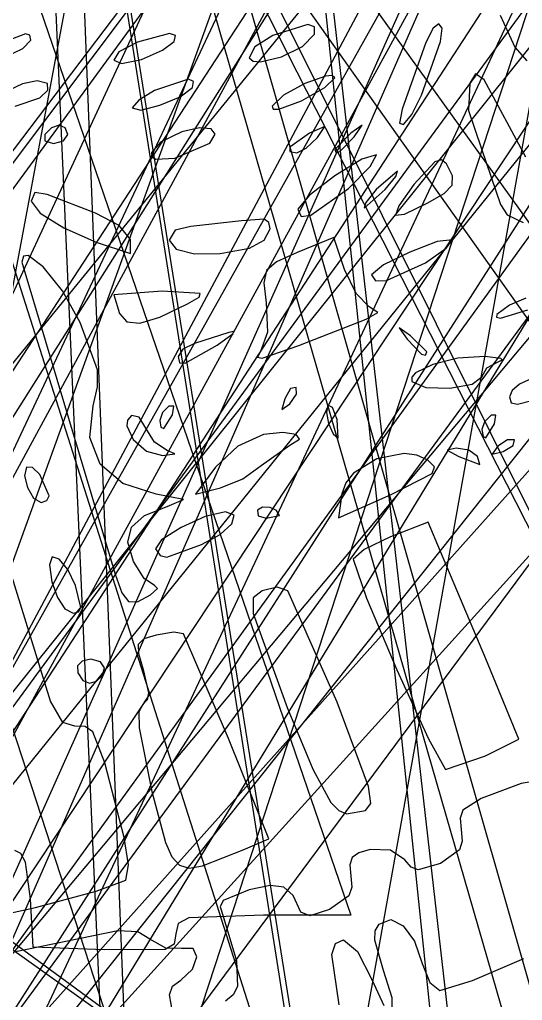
# Model space of a CAD drawing. Extents: x -109 to 333, y -74 to 385.
# Drawn here: x 165.6 to 186.16, y 31.21 to 71.3 of the extents above; entities that cross this region are included whole.
import ezdxf

# ---------------------------------------------------------------- set-up
doc = ezdxf.new("R2010")
doc.units = 0

msp = doc.modelspace()

# ---------------------------------------------------------------- linework, layer by layer
at = {"layer": 'Image'}
for p, q in [((171.618, -13.2201), (157.41332, 345.90068)), ((155.845201, 325.12068), (170.834, -13.2201)), ((88.55113, 277.075556), (171.851, 22.3216)), ((114.138659, 277.27272), (190.885, 11.6187)), ((196.153, -2.08718), (119.4068, 266.4179)), ((139.16277, 3.696502), (260.89478, 266.179938)), ((148.731078, 3.266602), (243.31995, 264.773766)), ((248.678641, 261.903231), (163.02, 0.396062)), ((262.39978, 260.418127), (141.138, 2.15802)), ((152.779, 1.20722), (273.72797, 259.363193)), ((103.226396, 256.070135), (179.144, 34.6976)), ((179.1438, 17.95245), (103.226396, 256.070135)), ((204.51187, 168.581595), (175.246, 5.28541)), ((141.785, -0.203891), (253.36806, 168.01715)), ((223.64076, 166.742835), (151.298, 4.86749)), ((151.298, 1.77167), (223.64076, 166.742835)), ((154.590351, 3.219589), (185.25856, 166.51578)), ((245.194378, 164.818644), (137.698, -0.203891)), ((155.34259, 164.535274), (181.36, 1.31107)), ((181.36, -0.288265), (155.34259, 164.535274)), ((250.169662, 161.431963), (132.61, 17.1057)), ((168.7581, 161.431876), (183.82, 16.9566)), ((235.283742, 158.045282), (126.451, 14.7846)), ((229.849728, 157.104573), (135.61, 8.07462)), ((254.872529, 156.968041), (142.643, 1.98563)), ((131.614, 5.2524), (229.732945, 155.693463)), ((226.274033, 153.529738), (145.371, 9.26744)), ((145.371, 5.50449), (226.274033, 153.529738)), ((243.959933, 153.529738), (149.416, 5.91092)), ((149.416, -1.615), (243.959933, 153.529738)), ((229.849728, 152.589023), (124.393, 8.4321)), ((120.396, 5.60988), (229.732945, 151.177913)), ((149.30622, -1.049385), (261.535133, 150.332398)), ((135.87021, 3.044134), (240.950445, 146.304883)), ((134.115174, 1.414184), (250.734105, 145.740418)), ((186.563807, 0.587713), (170.06665, 145.062996)), ((140.332118, 143.745785), (208.017, 7.92187)), ((243.644255, 141.48836), (136.219, 7.54557)), ((130.50689, 140.923361), (226.087, 7.72116)), ((210.047453, 4.04912), (141.0046, 139.873024)), ((224.84761, 4.804844), (130.39699, 138.007061)), ((144.799841, 1.901125), (253.3677, 138.101129)), ((253.3677, 138.101129), (144.8, 8.67446)), ((266.16178, 137.413309), (144.525, 3.12108)), ((139.350791, 0.24752), (260.98769, 136.200699)), ((144.543467, 2.183352), (242.9514, 136.12614)), ((141.593497, 0.713372), (188.77107, 89.043428)), ((184.7364, 88.430268), (137.584, 1.36858)), ((185.245918, 71.47761), (185.854099, 70.170018)), ((177.387243, 71.09863), (175.95554, 70.65032)), ((177.659821, 71.007602), (177.387243, 71.09863)), ((177.65728, 70.707131), (177.659821, 71.007602)), ((182.741756, 71.12068), (182.51405, 70.943778)), ((182.884457, 70.94401), (182.741756, 71.12068)), ((165.841801, 70.719086), (164.76792, 70.307702)), ((166.023304, 70.665735), (165.841801, 70.719086)), ((166.06724, 70.450619), (166.023304, 70.665735)), ((171.725447, 70.728721), (170.41914, 70.377495)), ((171.972444, 70.651466), (171.725447, 70.728721)), ((171.92273, 70.405153), (171.972444, 70.651466)), ((175.95554, 70.65032), (175.21485, 70.188037)), ((177.171074, 70.195996), (177.657284, 70.707131)), ((177.657284, 70.707131), (177.65728, 70.707131)), ((182.51405, 70.943778), (182.212181, 70.358882)), ((182.815877, 70.406536), (182.884457, 70.94401)), ((165.735632, 70.117943), (166.067244, 70.450619)), ((166.067244, 70.450619), (166.06724, 70.450619)), ((170.41914, 70.377495), (169.659164, 69.974816)), ((171.442847, 70.049959), (171.922736, 70.405237)), ((171.922736, 70.405237), (171.92273, 70.405153)), ((175.21485, 70.188037), (174.993784, 69.737078)), ((176.307763, 69.770229), (177.171074, 70.195996)), ((182.212181, 70.358882), (181.246236, 67.63995)), ((182.034, 68.2044), (182.815877, 70.406536)), ((185.854099, 70.170018), (186.337559, 69.615563)), ((164.938354, 69.730699), (165.735632, 70.117943)), ((169.659164, 69.974816), (169.451996, 69.642527)), ((170.583506, 69.672222), (171.442847, 70.049959)), ((175.453338, 69.570399), (176.307763, 69.770229)), ((169.451996, 69.642527), (169.769492, 69.501404)), ((169.769492, 69.501404), (170.583506, 69.672222)), ((174.993784, 69.737078), (175.150078, 69.599139)), ((175.150078, 69.599139), (175.453338, 69.570399)), ((178.107764, 68.982987), (177.265868, 68.68337)), ((178.38149, 69.006942), (178.107764, 68.982987)), ((178.48478, 68.914447), (178.38149, 69.006942)), ((184.239271, 69.084412), (184.01404, 68.702468)), ((184.594939, 68.839228), (184.239271, 69.084412)), ((165.71701, 68.674966), (165.173698, 68.410913)), ((166.322011, 68.795001), (165.71701, 68.674966)), ((166.742825, 68.68878), (166.322011, 68.795001)), ((166.751817, 68.414351), (166.742825, 68.68878)), ((172.503961, 68.862913), (171.120171, 68.397662)), ((172.711313, 68.763264), (172.503961, 68.862913)), ((172.6751, 68.523682), (172.711313, 68.763264)), ((177.265868, 68.68337), (176.39282, 68.210874)), ((178.087658, 68.521358), (178.48478, 68.914444)), ((178.48478, 68.914444), (178.48478, 68.914447)), ((184.01404, 68.702468), (183.957285, 67.576668)), ((186.29501, 65.674368), (184.594939, 68.839228)), ((166.43224, 68.095747), (166.751817, 68.414351)), ((171.120171, 68.397662), (170.477187, 68.01052)), ((172.168143, 68.146013), (172.675101, 68.523678)), ((172.675101, 68.523678), (172.6751, 68.523682)), ((176.39282, 68.210874), (175.92235, 67.760777)), ((177.13288, 67.981333), (178.087658, 68.521358)), ((181.639237, 67.418765), (182.034002, 68.204394)), ((182.034002, 68.204394), (182.034, 68.2044)), ((165.416575, 67.752696), (166.432235, 68.095804)), ((166.432235, 68.095804), (166.43224, 68.095747)), ((170.477187, 68.01052), (170.206281, 67.693183)), ((170.551633, 67.602234), (171.332953, 67.796021)), ((171.332953, 67.796021), (172.168143, 68.146013)), ((175.92235, 67.760777), (175.964422, 67.636481)), ((176.197862, 67.635026), (177.13288, 67.981333)), ((170.206281, 67.693183), (170.551633, 67.602234)), ((175.964422, 67.636481), (176.197862, 67.635026)), ((181.246236, 67.63995), (181.136018, 67.058206)), ((181.303463, 67.01059), (181.639237, 67.418765)), ((183.957285, 67.576668), (184.481089, 66.010578)), ((167.218464, 66.981373), (166.900075, 66.870838)), ((167.468538, 66.870837), (167.218464, 66.981373)), ((179.614031, 66.981387), (179.143641, 66.653093)), ((179.28574, 66.511022), (179.614031, 66.981387)), ((181.136018, 67.058206), (181.303463, 67.01059)), ((166.900075, 66.870838), (166.631809, 66.605086)), ((166.631809, 66.605086), (166.639888, 66.339336)), ((167.400215, 66.339335), (167.57254, 66.605086)), ((167.57254, 66.605086), (167.468538, 66.870837)), ((167.57254, 66.605086), (167.57254, 66.605086)), ((172.228276, 66.714818), (171.360829, 66.289606)), ((172.953776, 66.877066), (172.228276, 66.714818)), ((173.435296, 66.834162), (172.953776, 66.877066)), ((173.379116, 66.249123), (173.601017, 66.615162)), ((173.601017, 66.615162), (173.435296, 66.834162)), ((177.450312, 66.653459), (176.648195, 66.078009)), ((178.078934, 66.932288), (177.450312, 66.653459)), ((177.78054, 66.478538), (178.078934, 66.932288)), ((179.143641, 66.653093), (178.485132, 65.994584)), ((166.639888, 66.339336), (166.985913, 66.228799)), ((166.985913, 66.228799), (167.400215, 66.339335)), ((171.360829, 66.289606), (170.995497, 65.859193)), ((171.94405, 65.637828), (173.37912, 66.249121)), ((173.37912, 66.249121), (173.379116, 66.249123)), ((177.318811, 66.036395), (177.78054, 66.478538)), ((177.78054, 66.478538), (177.78054, 66.478538)), ((178.701085, 65.901606), (179.285739, 66.511022)), ((179.285739, 66.511022), (179.28574, 66.511022)), ((170.995497, 65.859193), (171.014629, 65.693214)), ((176.648195, 66.078009), (176.648951, 65.912026)), ((176.648951, 65.912026), (176.933874, 65.852485)), ((176.933874, 65.852485), (177.318811, 66.036395)), ((178.485132, 65.994584), (178.541095, 65.856472)), ((178.541095, 65.856472), (178.701085, 65.901606)), ((180.19768, 65.770301), (179.588612, 65.588576)), ((179.940251, 65.286983), (180.19768, 65.770301)), ((184.481089, 66.010578), (185.259119, 63.742248)), ((171.014629, 65.693214), (171.175497, 65.587346)), ((171.175497, 65.587346), (171.94405, 65.637828)), ((179.588612, 65.588576), (178.494249, 64.911201)), ((182.584942, 65.483051), (181.723973, 64.555137)), ((182.855527, 65.56025), (182.584942, 65.483051)), ((183.054393, 65.401803), (182.855527, 65.56025)), ((183.306234, 64.905883), (183.054393, 65.401803)), ((179.0489, 64.397351), (179.940251, 65.286983)), ((181.047517, 65.099858), (180.178273, 64.347257)), ((180.980331, 64.878783), (181.047517, 65.099858)), ((178.494249, 64.911201), (177.447114, 64.106679)), ((180.55456, 64.347257), (180.980331, 64.878783)), ((181.723973, 64.555137), (181.102995, 63.69009)), ((183.288103, 64.532062), (183.306234, 64.905883)), ((166.227215, 64.227952), (166.067971, 63.880343)), ((166.72648, 64.148651), (166.227215, 64.227952)), ((168.70203, 63.392042), (166.72648, 64.148651)), ((177.51367, 63.297879), (179.0489, 64.397345)), ((179.0489, 64.397345), (179.0489, 64.397351)), ((179.685344, 63.594656), (180.55456, 64.347257)), ((180.178273, 64.347257), (179.752527, 63.815731)), ((180.55456, 64.347257), (180.55456, 64.347257)), ((182.26657, 63.792493), (182.956161, 64.190784)), ((182.956161, 64.190784), (183.288103, 64.532062)), ((166.067971, 63.880343), (166.445191, 63.391493)), ((177.447114, 64.106679), (176.97973, 63.543511)), ((179.752527, 63.815731), (179.685344, 63.594656)), ((181.343944, 63.351421), (182.266573, 63.792488)), ((182.266573, 63.792488), (182.26657, 63.792493)), ((185.259119, 63.742248), (185.53093, 63.314237)), ((166.445191, 63.391493), (167.413287, 62.786489)), ((169.667934, 62.878418), (168.70203, 63.392042)), ((176.97973, 63.543511), (177.115296, 63.249981)), ((181.102995, 63.69009), (180.966202, 63.30307)), ((180.966202, 63.30307), (181.343944, 63.351421)), ((174.675746, 63.077362), (172.606126, 62.842186)), ((175.601677, 63.141889), (174.675746, 63.077362)), ((175.794674, 63.00577), (175.601677, 63.141889)), ((175.851676, 62.744961), (175.794674, 63.00577)), ((177.115296, 63.249981), (177.51367, 63.297879)), ((185.53093, 63.314237), (186.18444, 63.000569)), ((167.413287, 62.786489), (168.726918, 62.194074)), ((170.14074, 62.313952), (169.667934, 62.878418)), ((171.955446, 62.688689), (171.712414, 62.277742)), ((172.606126, 62.842186), (171.955446, 62.688689)), ((175.602968, 62.277436), (175.851676, 62.744961)), ((168.726918, 62.194074), (170.140741, 61.742993)), ((170.140741, 62.313956), (170.14074, 62.313952)), ((170.140741, 61.742993), (170.140741, 62.313956)), ((171.712414, 62.277742), (171.998414, 61.913572)), ((175.00501, 61.950478), (175.602968, 62.277436)), ((178.4501, 62.395056), (176.9515, 61.771938)), ((178.881787, 61.087066), (178.4501, 62.395056)), ((182.6796, 62.221429), (181.557178, 61.798579)), ((183.29456, 62.297083), (182.6796, 62.221429)), ((183.040817, 61.952469), (183.29456, 62.297083)), ((171.998414, 61.913572), (172.749463, 61.727003)), ((173.805138, 61.733988), (175.005014, 61.950477)), ((175.005014, 61.950477), (175.00501, 61.950478)), ((176.9515, 61.771938), (176.109403, 61.391399)), ((181.557178, 61.798579), (180.478279, 61.267336)), ((182.19621, 61.358554), (183.040817, 61.952469)), ((165.759336, 61.625689), (165.691114, 61.379584)), ((165.691114, 61.379584), (169.503824, 48.636984)), ((165.946339, 61.658591), (165.759336, 61.625689)), ((166.570711, 61.194298), (165.946339, 61.658591)), ((172.749463, 61.727003), (173.805138, 61.733988)), ((176.109403, 61.391399), (175.689665, 61.039406)), ((180.606587, 60.628036), (182.19621, 61.358557)), ((182.19621, 61.358557), (182.19621, 61.358554)), ((167.352277, 60.205738), (166.570711, 61.194298)), ((175.689665, 61.039406), (175.584777, 60.541877)), ((179.35906, 60.097157), (178.881787, 61.087066)), ((180.478279, 61.267336), (179.99389, 60.866503)), ((175.584777, 60.541877), (175.68723, 59.724728)), ((179.99389, 60.866503), (180.152924, 60.620517)), ((180.152924, 60.620517), (180.606587, 60.628036)), ((168.079084, 58.911944), (167.352277, 60.205738)), ((171.429392, 60.1931), (169.453842, 60.050775)), ((172.981966, 60.107322), (171.429392, 60.1931)), ((169.453842, 60.050775), (169.686562, 59.286969)), ((172.464212, 59.675533), (172.941152, 59.955051)), ((172.941152, 59.955051), (172.981966, 60.107322)), ((179.900407, 59.553866), (179.35906, 60.097157)), ((186.305559, 59.914893), (185.633978, 59.626151)), ((171.333419, 59.132668), (172.464222, 59.675532)), ((172.464222, 59.675532), (172.464212, 59.675533)), ((175.68723, 59.724728), (175.73749, 58.522728)), ((180.247068, 59.319752), (179.900407, 59.553866)), ((185.633978, 59.626151), (185.119008, 59.250742)), ((185.258256, 59.098283), (186.376246, 59.440759)), ((169.686562, 59.286969), (169.981705, 58.94358)), ((169.981705, 58.94358), (170.518285, 58.890415)), ((170.518285, 58.890415), (171.333419, 59.132668)), ((177.012291, 57.970799), (179.768441, 59.055099)), ((179.76844, 59.055095), (180.247068, 59.319752)), ((179.768441, 59.055099), (179.76844, 59.055095)), ((185.119008, 59.250742), (185.102261, 59.140189)), ((185.102261, 59.140189), (185.258256, 59.098283)), ((168.782424, 56.98273), (168.079084, 58.911944)), ((174.352687, 58.554735), (174.157697, 58.512099)), ((174.327284, 58.470577), (174.352687, 58.554735)), ((181.589281, 58.374683), (181.118916, 58.702963)), ((181.118916, 58.702963), (181.44721, 58.232584)), ((174.157697, 58.512099), (172.746587, 58.05188)), ((173.67823, 57.990355), (174.327284, 58.470577)), ((175.73749, 58.522728), (175.448301, 57.730318)), ((181.44721, 58.232584), (182.03184, 57.623168)), ((182.24779, 57.716146), (181.589281, 58.374683)), ((172.281492, 57.820515), (172.08805, 57.530136)), ((172.746587, 58.05188), (172.281492, 57.820515)), ((172.369669, 57.248182), (173.67823, 57.990355)), ((173.67823, 57.990355), (173.67823, 57.990355)), ((175.448301, 57.730318), (175.327316, 57.501416)), ((175.522769, 57.461367), (177.012291, 57.970799)), ((172.08805, 57.530136), (172.143964, 57.273727)), ((175.327316, 57.501416), (175.522769, 57.461367)), ((182.03184, 57.623168), (182.191826, 57.578035)), ((182.191826, 57.578035), (182.247789, 57.716146)), ((182.247789, 57.716146), (182.24779, 57.716146)), ((183.521433, 57.455154), (182.49887, 57.206192)), ((184.62453, 57.530292), (183.521433, 57.455154)), ((185.277503, 57.448928), (184.62453, 57.530292)), ((185.164477, 57.314562), (185.325597, 57.38483)), ((185.325597, 57.38483), (185.277503, 57.448928)), ((168.789292, 56.286426), (168.782424, 56.98273)), ((172.143964, 57.273727), (172.369669, 57.248182)), ((182.49887, 57.206192), (181.793774, 56.864421)), ((184.50484, 56.699685), (184.698832, 57.062951)), ((184.698832, 57.062951), (185.164477, 57.314562)), ((181.793774, 56.864421), (181.634318, 56.684048)), ((181.634318, 56.684048), (181.64308, 56.510852)), ((184.099176, 56.389948), (184.50484, 56.699687)), ((184.50484, 56.699687), (184.50484, 56.699685)), ((186.983021, 56.832947), (186.044327, 56.391119)), ((168.605908, 55.513424), (168.789292, 56.286426)), ((176.683183, 56.217476), (176.439845, 55.802829)), ((176.90743, 56.266915), (176.683183, 56.217476)), ((176.907431, 56.266914), (176.90743, 56.266915)), ((176.918843, 55.981817), (176.907431, 56.266914)), ((181.64308, 56.510852), (182.216083, 56.265697)), ((182.216083, 56.265697), (183.185519, 56.23534)), ((183.185519, 56.23534), (184.099176, 56.389948)), ((185.746274, 56.132964), (185.63485, 55.874321)), ((186.044327, 56.391119), (185.746274, 56.132964)), ((176.439845, 55.802829), (176.329228, 55.358064)), ((176.650496, 55.592178), (176.918843, 55.981817)), ((185.63485, 55.874321), (185.704775, 55.640272)), ((185.964909, 55.57252), (187.35796, 55.949025)), ((168.47446, 54.214235), (168.605908, 55.513424)), ((171.707587, 55.501663), (171.444884, 55.235288)), ((171.909729, 55.499652), (171.707587, 55.501663)), ((171.8555, 55.147587), (171.909729, 55.499652)), ((176.329228, 55.358064), (176.650496, 55.592178)), ((178.201479, 55.535521), (178.144156, 55.238973)), ((178.392395, 55.442014), (178.201479, 55.535521)), ((178.589026, 54.954849), (178.392395, 55.442014)), ((185.704775, 55.640272), (185.964909, 55.57252)), ((170.017014, 54.928585), (169.988684, 54.687361)), ((170.17713, 55.110785), (170.017014, 54.928585)), ((170.492887, 55.048075), (170.17713, 55.110785)), ((170.760257, 54.593359), (170.492887, 55.048075)), ((171.444884, 55.235288), (171.335618, 54.917689)), ((171.501748, 54.585196), (171.855499, 55.147587)), ((171.855499, 55.147587), (171.8555, 55.147587)), ((178.144156, 55.238973), (178.236587, 54.785073)), ((178.589027, 54.954852), (178.589026, 54.954849)), ((178.62501, 54.187321), (178.589027, 54.954852)), ((184.876622, 55.125396), (184.613905, 54.859018)), ((185.078739, 55.123364), (184.876622, 55.125396)), ((185.024506, 54.77132), (185.078739, 55.123364)), ((169.988684, 54.687361), (170.245612, 54.133409)), ((171.11302, 54.025511), (170.760257, 54.593359)), ((171.335618, 54.917689), (171.381671, 54.633586)), ((171.381671, 54.633586), (171.501748, 54.585196)), ((178.236587, 54.785073), (178.417347, 54.369347)), ((184.613905, 54.859018), (184.504625, 54.541394)), ((184.504625, 54.541394), (184.550678, 54.257296)), ((184.670755, 54.208916), (185.024506, 54.77132)), ((185.024506, 54.77132), (185.024506, 54.77132)), ((168.894914, 53.13174), (168.47446, 54.214235)), ((170.245612, 54.133409), (170.784373, 53.660066)), ((175.576626, 54.339672), (174.525232, 53.859185)), ((176.370412, 54.416679), (175.576626, 54.339672)), ((176.903529, 54.332575), (176.370412, 54.416679)), ((176.650196, 53.900789), (177.041587, 54.142299)), ((177.041587, 54.142299), (176.903529, 54.332575)), ((178.417347, 54.369347), (178.62501, 54.187321)), ((184.550678, 54.257296), (184.670755, 54.208916)), ((185.546419, 54.126162), (185.15678, 53.857804)), ((185.831516, 54.114739), (185.546419, 54.126162)), ((171.634016, 53.690813), (171.11302, 54.025511)), ((174.525232, 53.859185), (173.614706, 53.007752)), ((175.481716, 53.066033), (176.650196, 53.900789)), ((183.447879, 53.784684), (183.081424, 53.700575)), ((183.965587, 53.692817), (183.447879, 53.784684)), ((185.15678, 53.857804), (184.922656, 53.536547)), ((185.367431, 53.647153), (185.782079, 53.890492)), ((185.782079, 53.890492), (185.831517, 54.114738)), ((185.831517, 54.114738), (185.831516, 54.114739)), ((170.784373, 53.660066), (171.44143, 53.478465)), ((171.44143, 53.478465), (171.94169, 53.550379)), ((171.634018, 53.690809), (171.634016, 53.690813)), ((171.94169, 53.550379), (171.634018, 53.690809)), ((180.205702, 53.345572), (179.254361, 52.754128)), ((181.323013, 53.565107), (180.205702, 53.345572)), ((181.847379, 53.497569), (181.323013, 53.565107)), ((182.297406, 53.291646), (181.847379, 53.497569)), ((183.081424, 53.700575), (183.564154, 53.434813)), ((183.564154, 53.434813), (184.418335, 53.110307)), ((184.316756, 53.434813), (183.965587, 53.692817)), ((184.418335, 53.110307), (184.316755, 53.434813)), ((184.316755, 53.434813), (184.316756, 53.434813)), ((184.922656, 53.536547), (185.367431, 53.647153)), ((138.637294, 53.058526), (204.732, 4.82591)), ((165.890342, 53.007499), (165.799259, 52.655251)), ((166.126424, 52.990097), (165.890342, 53.007499)), ((166.431023, 52.697623), (166.126424, 52.990097)), ((169.815673, 52.338126), (168.894914, 53.13174)), ((173.614706, 53.007752), (172.799536, 51.905172)), ((174.723565, 52.531342), (175.481716, 53.066036)), ((175.481716, 53.066036), (175.481716, 53.066033)), ((182.297412, 53.29165), (182.297406, 53.291646)), ((182.567994, 53.020831), (182.297412, 53.29165)), ((182.466306, 52.751242), (182.567994, 53.020831)), ((165.799259, 52.655251), (165.919214, 52.169313)), ((166.813716, 51.835659), (166.431023, 52.697623)), ((173.815086, 52.160075), (174.723565, 52.531342)), ((179.254361, 52.754128), (178.937456, 52.356781)), ((180.790462, 51.88339), (182.466306, 52.751242)), ((165.919214, 52.169313), (166.173004, 51.738952)), ((171.185138, 51.905584), (169.815673, 52.338126)), ((172.799536, 51.905172), (173.815086, 52.160075)), ((178.937456, 52.356781), (178.777876, 51.911866)), ((166.173004, 51.738952), (166.483432, 51.553439)), ((166.71907, 51.636342), (166.813716, 51.835661)), ((166.813716, 51.835661), (166.813716, 51.835659)), ((172.308403, 51.681919), (171.185138, 51.905584)), ((178.777876, 51.911866), (178.633802, 50.930213)), ((178.633802, 50.930213), (180.790462, 51.88339)), ((166.483432, 51.553439), (166.71907, 51.636342)), ((170.702094, 51.025921), (171.633222, 51.39829)), ((171.633222, 51.39829), (172.308403, 51.681919)), ((175.539497, 51.370214), (175.328494, 51.245898)), ((175.840392, 51.356081), (175.539497, 51.370214)), ((176.109881, 51.232734), (175.840392, 51.356081)), ((208.11866, 2.913651), (140.102216, 51.14627)), ((170.174905, 50.547786), (170.702094, 51.025921)), ((173.193149, 50.985894), (172.20065, 50.541324)), ((174.014653, 51.176809), (173.193149, 50.985894)), ((174.374848, 51.037415), (174.014653, 51.176809)), ((174.278136, 50.693738), (174.374848, 51.037415)), ((175.328494, 51.245898), (175.349876, 51.020088)), ((175.349876, 51.020088), (175.678788, 50.926169)), ((175.678788, 50.926169), (176.226666, 51.029406)), ((176.226666, 51.029406), (176.109881, 51.232734)), ((176.226666, 51.029406), (176.226666, 51.029406)), ((170.032557, 49.932703), (170.174905, 50.547786)), ((172.20065, 50.541324), (171.399868, 50.035359)), ((173.806033, 50.257537), (174.278136, 50.693738)), ((182.302939, 50.761645), (180.770419, 50.159665)), ((182.80933, 49.558225), (182.302939, 50.761645)), ((173.040056, 49.840569), (173.806033, 50.257537)), ((180.770419, 50.159665), (179.688052, 49.642641)), ((170.255952, 49.14949), (170.032557, 49.932703)), ((171.399868, 50.035359), (171.153513, 49.660259)), ((171.625953, 49.331686), (173.040053, 49.840571)), ((173.040053, 49.840571), (173.040056, 49.840569)), ((166.936945, 49.333138), (166.82506, 49.013326)), ((167.222446, 49.242858), (166.936945, 49.333138)), ((171.153513, 49.660259), (171.353512, 49.399075)), ((171.353512, 49.399075), (171.625953, 49.331686)), ((179.688052, 49.642641), (179.237869, 49.244955)), ((184.66347, 45.167695), (182.80933, 49.558225)), ((166.868784, 43.43947), (165.055694, 49.294819)), ((166.82506, 49.013326), (166.921613, 48.316824)), ((167.576094, 48.826145), (167.222446, 49.242858)), ((170.692645, 48.453644), (170.255952, 49.14949)), ((179.237869, 49.244955), (179.791575, 47.647237)), ((167.89242, 48.16666), (167.576094, 48.826145)), ((169.503824, 48.636984), (169.782751, 47.871237)), ((166.921613, 48.316824), (167.150039, 47.68082)), ((167.892424, 48.166666), (167.89242, 48.16666)), ((168.101995, 47.269936), (167.892424, 48.166666)), ((171.113738, 48.160895), (170.692645, 48.453644)), ((171.237472, 48.049658), (171.113738, 48.160895)), ((169.782751, 47.871237), (170.058909, 47.509426)), ((170.421379, 47.499727), (170.959244, 47.790318)), ((170.959244, 47.790318), (170.95925, 47.790338)), ((170.95925, 47.790338), (171.237472, 48.049658)), ((175.52373, 47.947382), (175.155663, 47.656693)), ((176.139016, 48.104439), (175.52373, 47.947382)), ((176.56552, 47.947382), (176.139016, 48.104439)), ((178.59182, 43.397202), (176.56552, 47.947382)), ((167.150039, 47.68082), (167.455956, 47.217182)), ((170.058909, 47.509426), (170.421379, 47.499727)), ((175.155663, 47.656693), (175.148382, 47.022039)), ((179.791575, 47.647237), (181.029519, 44.717675)), ((167.455956, 47.217182), (167.784982, 47.037776)), ((167.784982, 47.037776), (168.011097, 47.089558)), ((168.011097, 47.089558), (168.101995, 47.269936)), ((175.148382, 47.022039), (176.54625, 43.182682)), ((171.18529, 46.140114), (170.682955, 45.980978)), ((171.90077, 46.253348), (171.18529, 46.140114)), ((172.30379, 46.195006), (171.90077, 46.253348)), ((174.14074, 41.916496), (172.30379, 46.195006)), ((170.682955, 45.980978), (170.452814, 45.762336)), ((170.452814, 45.762336), (170.456148, 45.381922)), ((170.456148, 45.381922), (170.654233, 44.737474)), ((168.158109, 45.080192), (167.974748, 44.881209)), ((168.513796, 45.156192), (168.158109, 45.080192)), ((168.912435, 45.052179), (168.513796, 45.156192)), ((169.07824, 44.802116), (168.912435, 45.052179)), ((186.01119, 41.880145), (184.66347, 45.167695)), ((167.974748, 44.881209), (167.979956, 44.602766)), ((167.979956, 44.602766), (168.189974, 44.288388)), ((168.981727, 44.479392), (169.07824, 44.802117)), ((169.07824, 44.802117), (169.07824, 44.802116)), ((170.654233, 44.737474), (170.873213, 43.773709)), ((181.029519, 44.717675), (182.316941, 41.900692)), ((168.189974, 44.288388), (168.455603, 44.175106)), ((168.455603, 44.175106), (168.746851, 44.254581)), ((168.746851, 44.254581), (168.981727, 44.479392)), ((170.873213, 43.773709), (170.811034, 43.491177)), ((167.37078, 42.566431), (166.868784, 43.43947)), ((170.633913, 43.306154), (170.480518, 43.004672)), ((170.811034, 43.491177), (170.633913, 43.306154)), ((179.869755, 39.954107), (178.59182, 43.397202)), ((170.480518, 43.004672), (170.488413, 42.348765)), ((176.54625, 43.182682), (177.591641, 40.654172)), ((167.865074, 42.422229), (167.37078, 42.566431)), ((168.287844, 42.400128), (167.865074, 42.422229)), ((168.598303, 42.184305), (168.287844, 42.400128)), ((169.089214, 40.917059), (168.598303, 42.184305)), ((170.488413, 42.348765), (171.012457, 39.744314)), ((175.79719, 37.818496), (174.14074, 41.916496)), ((182.316941, 41.900692), (183.019079, 40.640715)), ((184.6482, 41.210206), (186.01119, 41.880145)), ((169.881919, 37.865509), (169.089214, 40.917059)), ((183.019079, 40.640715), (184.648209, 41.210211)), ((184.648209, 41.210211), (184.6482, 41.210206)), ((177.591641, 40.654172), (178.328016, 39.300452)), ((186.431315, 40.128223), (186.10261, 40.077121)), ((171.012457, 39.744314), (171.565452, 37.666826)), ((179.955638, 39.254624), (179.869755, 39.954107)), ((186.10261, 40.077121), (184.46722, 39.455894)), ((178.328016, 39.300452), (178.648044, 38.974948)), ((184.46722, 39.455894), (183.723364, 38.986951)), ((178.648044, 38.974948), (178.972083, 38.836113)), ((178.972083, 38.836113), (179.74055, 38.975742)), ((179.74055, 38.975742), (179.955638, 39.254624)), ((179.74055, 38.975742), (179.74055, 38.975742)), ((183.723364, 38.986951), (183.621357, 38.650671)), ((183.621357, 38.650671), (183.662323, 38.188294)), ((183.662323, 38.188294), (183.699916, 37.722926)), ((170.05817, 36.750376), (169.881919, 37.865509)), ((174.7478, 37.368465), (175.79719, 37.818496)), ((183.699916, 37.722926), (183.58939, 37.368037)), ((165.653205, 37.217555), (165.409781, 37.331663)), ((171.565452, 37.666826), (171.824801, 37.070433)), ((173.073609, 36.707601), (174.747917, 37.368454)), ((174.747917, 37.368454), (174.7478, 37.368465)), ((179.940124, 37.372529), (179.469034, 37.242912)), ((180.768026, 37.351994), (179.940124, 37.372529)), ((181.345674, 36.94976), (180.768026, 37.351994)), ((183.58939, 37.368037), (182.813004, 36.809524)), ((165.836661, 36.862745), (165.653205, 37.217555)), ((171.824801, 37.070433), (172.132645, 36.730824)), ((179.201284, 37.048288), (179.10535, 36.74555)), ((179.469034, 37.242912), (179.201284, 37.048288)), ((181.611488, 36.655755), (181.345674, 36.94976)), ((166.047862, 35.356113), (165.836661, 36.862745)), ((169.95064, 36.118099), (170.05817, 36.750376)), ((172.132645, 36.730824), (172.533932, 36.619409)), ((172.533932, 36.619409), (173.073609, 36.707601)), ((179.10535, 36.74555), (179.149705, 36.291589)), ((181.895231, 36.539103), (181.611488, 36.655755)), ((182.813004, 36.809524), (181.895231, 36.539103)), ((168.737164, 35.671727), (169.95064, 36.118099)), ((179.149705, 36.291589), (179.184317, 35.833832)), ((174.984368, 35.721301), (173.919968, 35.286281)), ((175.843132, 35.90306), (174.984368, 35.721301)), ((176.41003, 35.842971), (175.843132, 35.90306)), ((176.792429, 35.494858), (176.41003, 35.842971)), ((179.184317, 35.833832), (179.068676, 35.48159)), ((166.1616, 33.380563), (166.047862, 35.356113)), ((166.25438, 35.003549), (168.737164, 35.671727)), ((173.919968, 35.286281), (173.807157, 35.032148)), ((177.097698, 34.812546), (176.792429, 35.494858)), ((179.068676, 35.48159), (178.274478, 34.917589)), ((159.293392, 33.505025), (166.25432, 35.003475)), ((166.25432, 35.003475), (166.25438, 35.003549)), ((173.807157, 35.032148), (173.913218, 34.695451)), ((178.274478, 34.917589), (177.472705, 34.667488)), ((172.525911, 34.583305), (172.081873, 34.3529)), ((175.569, 34.6976), (172.525911, 34.583305)), ((173.913218, 34.695451), (174.472018, 32.830191)), ((179.144, 34.6976), (175.569, 34.6976)), ((177.472705, 34.667488), (177.097698, 34.812546)), ((180.299898, 34.327551), (180.777281, 34.514752)), ((180.777281, 34.514752), (181.285634, 34.25772)), ((172.081873, 34.3529), (171.99419, 33.92918)), ((180.142761, 34.056795), (180.299898, 34.327551)), ((181.285634, 34.25772), (181.742536, 33.631844)), ((169.620955, 34.05201), (165.43295, 33.191272)), ((170.434531, 34.011401), (169.620955, 34.05201)), ((170.92888, 33.706948), (170.434531, 34.011401)), ((171.587092, 33.343668), (170.92888, 33.706948)), ((171.99419, 33.92918), (171.921207, 33.509359)), ((178.512452, 33.538692), (178.850631, 33.679221)), ((178.850631, 33.679221), (179.41637, 33.210405)), ((180.119103, 33.670239), (180.142761, 34.056795)), ((169.07789, 33.270663), (166.1616, 33.380563)), ((171.556543, 33.292569), (169.07789, 33.270663)), ((171.921207, 33.509359), (171.556543, 33.292569)), ((172.22213, 33.334105), (171.587092, 33.343668)), ((172.695417, 33.335811), (172.22213, 33.334105)), ((172.844585, 32.985999), (172.695417, 33.335811)), ((178.370896, 33.083223), (178.512452, 33.538692)), ((180.483879, 32.429381), (180.119103, 33.670239)), ((181.742536, 33.631844), (182.065568, 32.712511)), ((172.674559, 32.485564), (172.844585, 32.985999)), ((178.66332, 31.024161), (178.370896, 33.083223)), ((179.41637, 33.210405), (179.999361, 32.068471)), ((184.123437, 32.01822), (186.221471, 32.918236)), ((172.190267, 32.035405), (172.674559, 32.485564)), ((174.472018, 32.830191), (174.510199, 31.77173)), ((182.065568, 32.712511), (182.375226, 31.933583)), ((180.832999, 31.30793), (180.483879, 32.429381)), ((171.7241, 31.438813), (171.856703, 31.786958)), ((171.856703, 31.786958), (172.190267, 32.035405)), ((174.510199, 31.77173), (174.335529, 31.439777)), ((179.999361, 32.068471), (180.490759, 31.00204)), ((182.375226, 31.933583), (182.779561, 31.609611)), ((182.779561, 31.609611), (184.123437, 32.01822)), ((172.016842, 29.886565), (171.7241, 31.438813)), ((174.335529, 31.439777), (174.013435, 31.173431)), ((180.836657, 30.699981), (180.832999, 31.30793))]:
    msp.add_line(p, q, dxfattribs=at)

doc.saveas('drawing.dxf')
